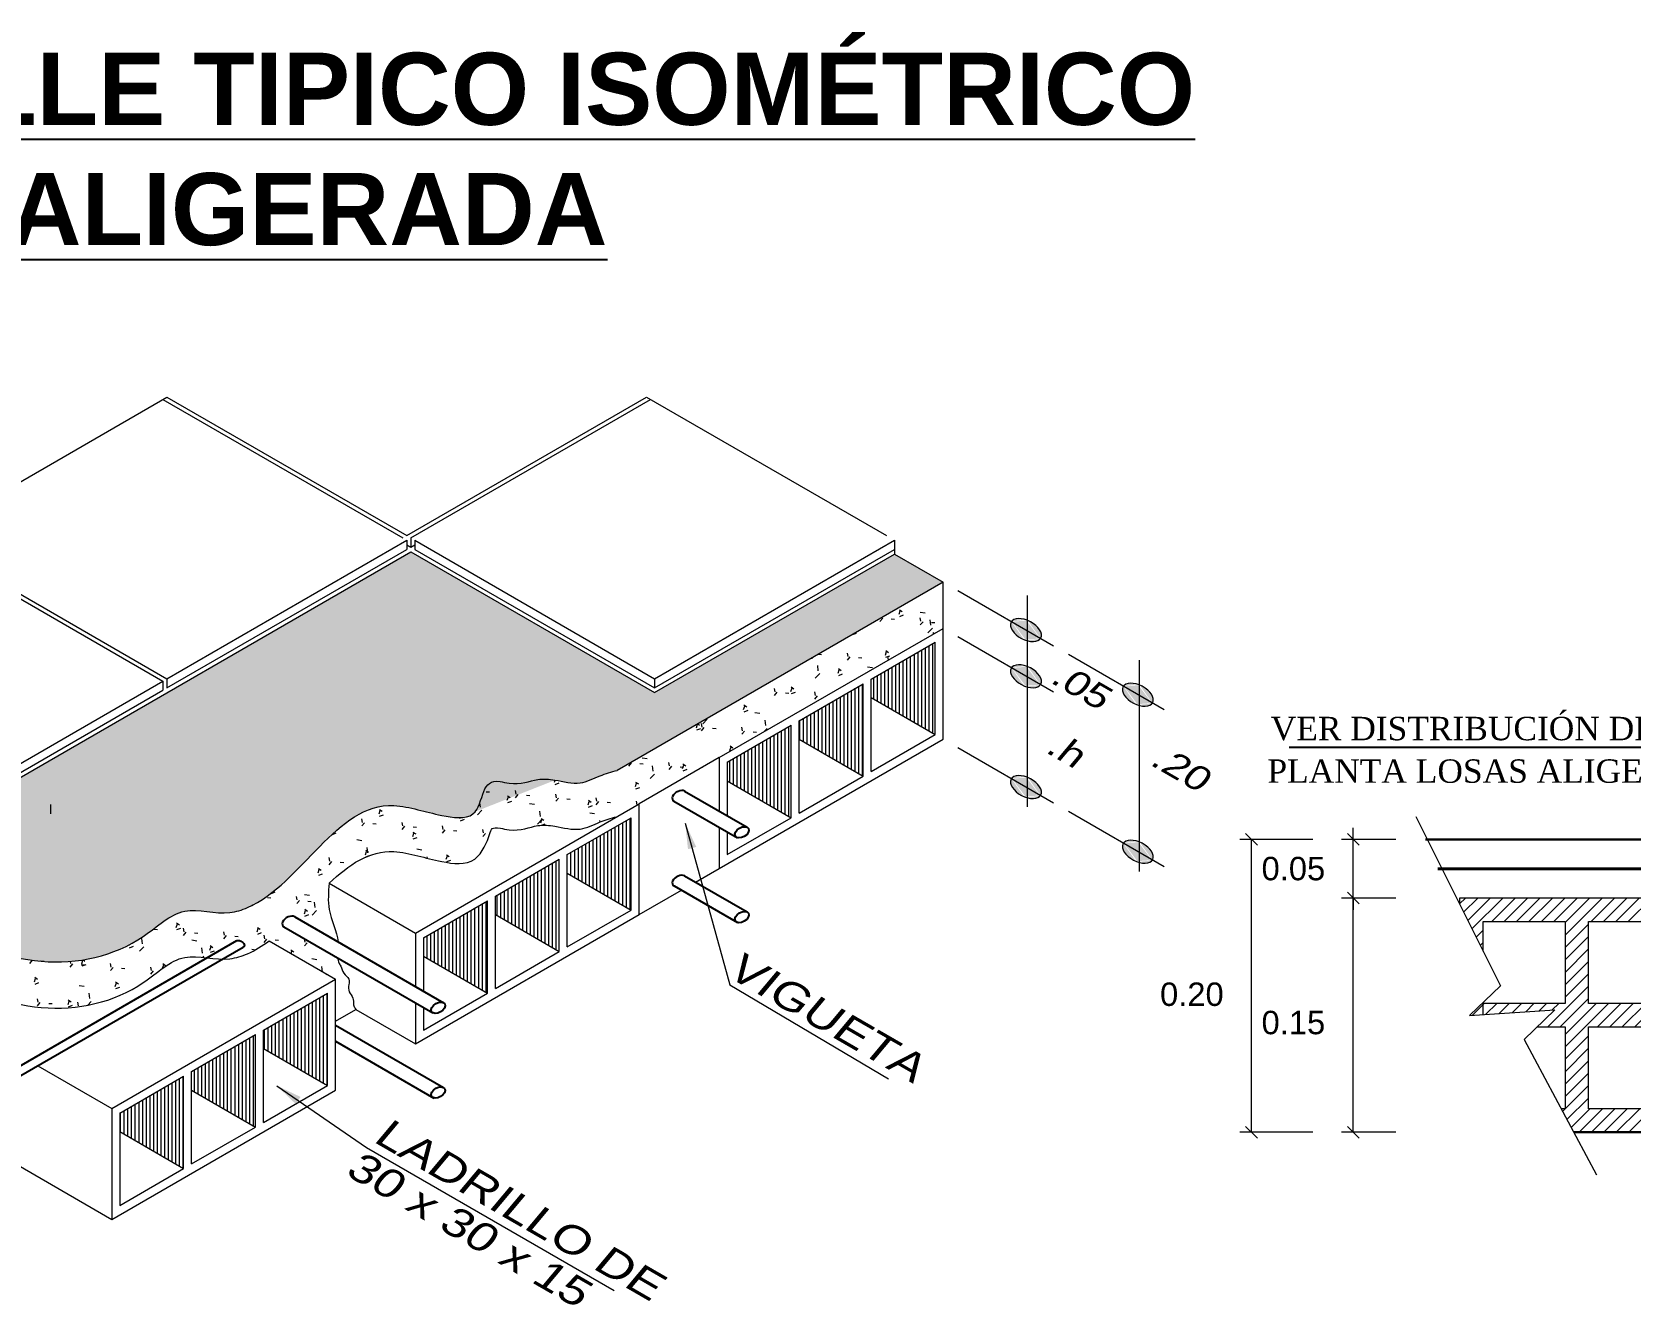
# Model space of a CAD drawing. Header units: millimetres. Extents: x -3570 to 5754, y -12788176 to 1214.
# Drawn here: x 3337.77 to 3343.32, y 1125.69 to 1130.1 of the extents above; entities that cross this region are included whole.
import ezdxf
from ezdxf import colors
from ezdxf.entities.mleader import LeaderData, LeaderLine
from ezdxf.enums import TextEntityAlignment as Align
from ezdxf.math import Vec2, Vec3

# ---------------------------------------------------------------- set-up
doc = ezdxf.new("R2010")
doc.units = ezdxf.units.MM
doc.linetypes.add('0', pattern=[0])
doc.linetypes.add('DASHED2', pattern=[93.75, 62.5, -31.25])
for name, color, linetype in [('.D1 cotas', 1, 'Continuous'), ('.D1 Texto', 7, 'Continuous'), ('CIMIENTOCORR.', 160, '0'), ('COTA', 7, 'Continuous')]:
    doc.layers.add(name, color=color, linetype=linetype)
for name, color, linetype, lineweight in [('.pluma2', 5, 'Continuous', 20), ('ACERO', 5, 'Continuous', 40), ('ACOTACION', 250, 'Continuous', 0), ('ACOTACIONES', 2, 'Continuous', 5), ('COTAS', 7, 'Continuous', 0), ('DELGADOS', 8, 'Continuous', 0), ('INDICADORES', 101, 'DASHED2', 13), ('relleno', 134, 'Continuous', 9), ('Texto', 7, 'Continuous', 5), ('TEXTURAS', 250, 'Continuous', 5), ('vigas', 204, 'Continuous', 30)]:
    doc.layers.add(name, color=color, linetype=linetype, lineweight=lineweight)
doc.styles.add('ABEL', font='arial.ttf', dxfattribs={"oblique": 20})
doc.styles.add('Anot 2mm', font='ARIALN.TTF', dxfattribs={"height": 0.002})
doc.styles.add('Anot 5mm', font='arialbd.ttf', dxfattribs={"height": 0.005})
doc.styles.add('ARIAL', font='arial.ttf')
doc.styles.add('STYLE4', font='times.ttf')
doc.dimstyles.new('COTA20', dxfattribs={"dimtxt": 0.09, "dimasz": 0.09, "dimexe": 0.1, "dimexo": 0.1, "dimgap": 0.06, "dimtad": 3, "dimtih": 1, "dimtoh": 1, "dimlfac": 0.4, "dimzin": 4, "dimdsep": 46, "dimtxsty": 'ARIAL', "dimblk1": 'ARCHTICK', "dimblk2": 'ARCHTICK', "dimsah": 1, "dimcen": 0.15, "dimdle": 0.03, "dimclrd": 1, "dimclre": 1, "dimclrt": 2, "dimadec": 0, "dimazin": 0, "dimtfac": 2, "dimtix": 1, "dimtmove": 0, "dimatfit": 3, "dimfxl": 1, "dimtolj": 1, "dimtzin": 0, "dimlwd": -1, "dimlwe": -1, "dimarcsym": 0})
doc.dimstyles.new('COTASINT_25v', dxfattribs={"dimtxt": 0.032, "dimasz": 0.024, "dimexe": 0.032, "dimexo": 0.06, "dimgap": 0.00812, "dimtad": 1, "dimtih": 1, "dimtoh": 1, "dimzin": 4, "dimdsep": 46, "dimtxsty": 'ABEL', "dimblk": 'ARCHTICK', "dimcen": 0.02, "dimclrd": 256, "dimclre": 256, "dimclrt": 7, "dimadec": 0, "dimazin": 0, "dimtfac": 1, "dimtmove": 2, "dimatfit": 3, "dimldrblk": 'DOT', "dimfxl": 1, "dimtolj": 1, "dimtzin": 4, "dimarcsym": 0})
pattern_1 = [(90, (23301.06432, 11845.704642), (-0.0127999999995, 0), [])]

# ---------------------------------------------------------------- blocks, each defined once
blk = doc.blocks.new('_ArchTick')
at = {"color": 0, "linetype": 'Continuous', "const_width": 0.15}
blk.add_lwpolyline([(-0.5, -0.5), (0.5, 0.5)], dxfattribs=at)
blk = doc.blocks.new('_Oblique')
at = {"color": 0, "linetype": 'ByBlock', "lineweight": -2}
blk.add_line((-0.5, -0.5), (0.5, 0.5), dxfattribs=at)
blk = doc.blocks.new('_DotBlank')
at = {"layer": 'ACOTACIONES', "color": 0, "lineweight": -2}
blk.add_line((-0.5, 0), (-1, 0), dxfattribs=at)
blk.add_circle((0, 0), 0.5, dxfattribs=at)
blk = doc.blocks.new('I2')
at = {"layer": 'TEXTURAS', "lineweight": 5}
h = blk.add_hatch(dxfattribs=at)
h.set_pattern_fill('AR-CONC', color=256, scale=0.001, angle=90, style=0)
h.set_pattern_definition([(140, (111.64249, -23.36676), (0.015939, 0.1821847), [0.01905, -0.20955]), (85, (111.64249, -23.36676), (-0.1910566, -0.035243), [0.01524, -0.16764]), (190.451, (111.64382, -23.35158), (-0.175117, 0.1469425), [0.01619, -0.17809]), (136.184, (111.5917, -23.36676), (0.042042, 0.271079), [0.028575, -0.314325]), (186.6356, (111.5952, -23.34417), (-0.247426, 0.237404), [0.024285, -0.267135]), (81.184, (111.5917, -23.36676), (-0.247425, 0.237405), [0.02286, -0.25146]), (111, (111.60439, -23.34136), (0.1022655, 0.151615), [0.01905, -0.20955]), (56, (111.60439, -23.34136), (-0.184188, 0.061802), [0.01524, -0.16764]), (161.4514, (111.61291, -23.32873), (-0.081923, 0.2134165), [0.01619, -0.17809]), (127.5, (111.64249, -23.36676), (-0.084555, 0.0030886), [0, -0.165608, 0, -0.17018, 0, -0.168275]), (97.5, (111.64249, -23.36676), (-0.1001806, 0.0668197), [0, -0.097028, 0, -0.161798, 0, -0.064135]), (57.5, (111.64249, -23.4234), (0.0057287, 0.1355906), [0, -0.0635, 0, -0.19812, 0, -0.26289]), (47.5, (111.64249, -23.4488), (-0.0254265, 0.1481292), [0, -0.08255, 0, -0.131572, 0, -0.18669])])
edge = h.paths.add_edge_path()
edge.add_line((116.3698, -22.0397), (116.2012, -21.9423))
edge.add_line((116.2012, -21.9423), (115.3699, -22.4223))
edge.add_line((115.3699, -22.4223), (114.5246, -21.9343))
edge.add_line((114.5246, -21.9343), (112.8341, -22.9103))
edge.add_line((112.8341, -22.9103), (112.0028, -22.4303))
edge.add_line((112.0028, -22.4303), (111.6425, -22.6383))
edge.add_line((111.6425, -22.6383), (112.2874, -23.0107))
edge.add_spline(control_points=[(112.2874, -23.0107), (112.3418, -23.0379), (112.4912, -23.0908), (112.7552, -23.0001), (112.9426, -23.2928), (113.1867, -23.3668), (113.3445, -23.3537)], knot_values=[0.091337, 0.091337, 0.091337, 0.091337, 0.148206, 0.241918, 0.30665, 0.443723, 0.443723, 0.443723, 0.443723], degree=3, periodic=0)
edge.add_spline(control_points=[(113.3445, -23.3537), (113.4161, -23.3478), (113.486, -23.3288), (113.5486, -23.2963)], knot_values=[0.443723, 0.443723, 0.443723, 0.443723, 0.50592, 0.50592, 0.50592, 0.50592], degree=3, periodic=0)
edge.add_spline(control_points=[(113.5486, -23.2963), (113.5654, -23.2876), (113.6328, -23.2474), (113.7291, -23.1498), (113.8684, -23.1982), (113.9456, -23.1736), (113.9711, -23.1614), (113.9773, -23.1582)], knot_values=[0.50592, 0.50592, 0.50592, 0.50592, 0.522643, 0.575117, 0.624102, 0.643905, 0.650294, 0.650294, 0.650294, 0.650294], degree=3, periodic=0)
edge.add_spline(control_points=[(113.9773, -23.1582), (114.1573, -23.0655), (114.2891, -22.7673), (114.5511, -22.8282), (114.6198, -22.8462), (114.6757, -22.8557), (114.6961, -22.8553)], knot_values=[0.650294, 0.650294, 0.650294, 0.650294, 0.837139, 0.863555, 0.890278, 0.908583, 0.908583, 0.908583, 0.908583], degree=3, periodic=0)
edge.add_spline(control_points=[(114.6961, -22.8553), (114.7133, -22.8549), (114.7579, -22.8452), (114.7723, -22.7607), (114.8042, -22.7211), (114.8982, -22.7463), (114.9567, -22.7177), (115.0338, -22.7247), (115.1084, -22.7464), (115.177, -22.7096), (115.2202, -22.6971), (115.2402, -22.6919)], knot_values=[0.908583, 0.908583, 0.908583, 0.908583, 0.923978, 0.952833, 0.977552, 0.984394, 1.011117, 1.02948, 1.057194, 1.07994, 1.099382, 1.099382, 1.099382, 1.099382], degree=3, periodic=0)
edge.add_line((115.0252, -22.7256), (115.0252, -22.7256))
edge.add_spline(control_points=[(114.6961, -22.8553), (114.7133, -22.8549), (114.7579, -22.8452), (114.7723, -22.7607), (114.8042, -22.7211), (114.8982, -22.7463), (114.9567, -22.7177), (115.0338, -22.7247), (115.1084, -22.7464), (115.177, -22.7096), (115.2202, -22.6971), (115.2402, -22.6919)], knot_values=[0.908583, 0.908583, 0.908583, 0.908583, 0.923978, 0.952833, 0.977552, 0.984394, 1.011117, 1.02948, 1.057194, 1.07994, 1.099382, 1.099382, 1.099382, 1.099382], degree=3, periodic=0)
edge.add_line((115.2402, -22.6919), (116.3698, -22.0397))
at = {"layer": 'TEXTURAS'}
h = blk.add_hatch(color=256, dxfattribs=at)
edge = h.paths.add_edge_path()
edge.add_ellipse((116.6574, -22.2057), major_axis=(0.0515, -0.0271), ratio=0.564636, start_angle=176.1058, end_angle=286.5775, ccw=False)
edge.add_line((116.6071, -22.1766), (116.6574, -22.2057))
edge.add_line((116.6574, -22.2057), (116.6574, -22.2413))
edge = h.paths.add_edge_path()
edge.add_line((116.6574, -22.2057), (116.7077, -22.2347))
edge.add_ellipse((116.6574, -22.2057), major_axis=(0.0515, -0.0271), ratio=0.564636, start_angle=286.5775, end_angle=356.1058, ccw=False)
edge.add_line((116.6574, -22.2413), (116.6574, -22.2057))
edge = h.paths.add_edge_path()
edge.add_ellipse((116.6574, -22.2057), major_axis=(0.0515, -0.0271), ratio=0.564636, start_angle=-3.8942, end_angle=106.5775, ccw=False)
edge.add_line((116.7077, -22.2347), (116.6574, -22.2057))
edge.add_line((116.6574, -22.2057), (116.6574, -22.1701))
edge = h.paths.add_edge_path()
edge.add_ellipse((116.6574, -22.2057), major_axis=(0.0515, -0.0271), ratio=0.564636, start_angle=106.5775, end_angle=176.1058, ccw=False)
edge.add_line((116.6574, -22.1701), (116.6574, -22.2057))
edge.add_line((116.6574, -22.2057), (116.6071, -22.1766))
at = {"layer": 'TEXTURAS', "lineweight": 5}
h = blk.add_hatch(dxfattribs=at)
h.set_pattern_fill('_USER', color=34, scale=0.0128, angle=90, style=0, pattern_type=0)
h.set_pattern_definition(pattern_1)
h.paths.add_polyline_path([(114.7902, -23.1437), (114.5685, -23.2717), (114.5685, -23.3357), (114.7902, -23.4637)])
h.paths.add_polyline_path([(115.0396, -22.9997), (114.8179, -23.1277), (114.8179, -23.1917), (115.0396, -23.3197)])
h.paths.add_polyline_path([(115.289, -22.8557), (115.0673, -22.9837), (115.0673, -23.0477), (115.289, -23.1757)])
h.paths.add_polyline_path([(115.8433, -22.5357), (115.6216, -22.6637), (115.6216, -22.7277), (115.8433, -22.8557)])
h.paths.add_polyline_path([(116.0927, -22.3917), (115.871, -22.5197), (115.871, -22.5837), (116.0927, -22.7117)])
h.paths.add_polyline_path([(116.3421, -22.2477), (116.1204, -22.3757), (116.1204, -22.4397), (116.3421, -22.5677)])
at = {"layer": 'TEXTURAS'}
h = blk.add_hatch(color=256, dxfattribs=at)
edge = h.paths.add_edge_path()
edge.add_ellipse((116.6574, -22.3657), major_axis=(0.0515, -0.0271), ratio=0.564636, start_angle=176.1058, end_angle=286.5775, ccw=False)
edge.add_line((116.6071, -22.3366), (116.6574, -22.3657))
edge.add_line((116.6574, -22.3657), (116.6574, -22.4013))
edge = h.paths.add_edge_path()
edge.add_line((116.6574, -22.3657), (116.7077, -22.3947))
edge.add_ellipse((116.6574, -22.3657), major_axis=(0.0515, -0.0271), ratio=0.564636, start_angle=286.5775, end_angle=356.1058, ccw=False)
edge.add_line((116.6574, -22.4013), (116.6574, -22.3657))
edge = h.paths.add_edge_path()
edge.add_ellipse((116.6574, -22.3657), major_axis=(0.0515, -0.0271), ratio=0.564636, start_angle=-3.8942, end_angle=106.5775, ccw=False)
edge.add_line((116.7077, -22.3947), (116.6574, -22.3657))
edge.add_line((116.6574, -22.3657), (116.6574, -22.3301))
edge = h.paths.add_edge_path()
edge.add_ellipse((116.6574, -22.3657), major_axis=(0.0515, -0.0271), ratio=0.564636, start_angle=106.5775, end_angle=176.1058, ccw=False)
edge.add_line((116.6574, -22.3301), (116.6574, -22.3657))
edge.add_line((116.6574, -22.3657), (116.6071, -22.3366))
h = blk.add_hatch(color=256, dxfattribs=at)
edge = h.paths.add_edge_path()
edge.add_ellipse((117.0453, -22.4296), major_axis=(0.0515, -0.0271), ratio=0.564636, start_angle=176.1058, end_angle=286.5775, ccw=False)
edge.add_line((116.995, -22.4006), (117.0453, -22.4296))
edge.add_line((117.0453, -22.4296), (117.0453, -22.4652))
edge = h.paths.add_edge_path()
edge.add_line((117.0453, -22.4296), (117.0956, -22.4587))
edge.add_ellipse((117.0453, -22.4296), major_axis=(0.0515, -0.0271), ratio=0.564636, start_angle=286.5775, end_angle=356.1058, ccw=False)
edge.add_line((117.0453, -22.4652), (117.0453, -22.4296))
edge = h.paths.add_edge_path()
edge.add_ellipse((117.0453, -22.4296), major_axis=(0.0515, -0.0271), ratio=0.564636, start_angle=-3.8942, end_angle=106.5775, ccw=False)
edge.add_line((117.0956, -22.4587), (117.0453, -22.4296))
edge.add_line((117.0453, -22.4296), (117.0453, -22.394))
edge = h.paths.add_edge_path()
edge.add_ellipse((117.0453, -22.4296), major_axis=(0.0515, -0.0271), ratio=0.564636, start_angle=106.5775, end_angle=176.1058, ccw=False)
edge.add_line((117.0453, -22.394), (117.0453, -22.4296))
edge.add_line((117.0453, -22.4296), (116.995, -22.4006))
h = blk.add_hatch(color=256, dxfattribs=at)
edge = h.paths.add_edge_path()
edge.add_ellipse((116.6574, -22.7497), major_axis=(0.0515, -0.0271), ratio=0.564636, start_angle=176.1058, end_angle=286.5775, ccw=False)
edge.add_line((116.6071, -22.7206), (116.6574, -22.7497))
edge.add_line((116.6574, -22.7497), (116.6574, -22.7853))
edge = h.paths.add_edge_path()
edge.add_line((116.6574, -22.7497), (116.7077, -22.7787))
edge.add_ellipse((116.6574, -22.7497), major_axis=(0.0515, -0.0271), ratio=0.564636, start_angle=286.5775, end_angle=356.1058, ccw=False)
edge.add_line((116.6574, -22.7853), (116.6574, -22.7497))
edge = h.paths.add_edge_path()
edge.add_ellipse((116.6574, -22.7497), major_axis=(0.0515, -0.0271), ratio=0.564636, start_angle=-3.8942, end_angle=106.5775, ccw=False)
edge.add_line((116.7077, -22.7787), (116.6574, -22.7497))
edge.add_line((116.6574, -22.7497), (116.6574, -22.7141))
edge = h.paths.add_edge_path()
edge.add_ellipse((116.6574, -22.7497), major_axis=(0.0515, -0.0271), ratio=0.564636, start_angle=106.5775, end_angle=176.1058, ccw=False)
edge.add_line((116.6574, -22.7141), (116.6574, -22.7497))
edge.add_line((116.6574, -22.7497), (116.6071, -22.7206))
h = blk.add_hatch(color=256, dxfattribs=at)
edge = h.paths.add_edge_path()
edge.add_ellipse((117.0453, -22.9736), major_axis=(0.0515, -0.0271), ratio=0.564636, start_angle=176.1058, end_angle=286.5775, ccw=False)
edge.add_line((116.995, -22.9446), (117.0453, -22.9736))
edge.add_line((117.0453, -22.9736), (117.0453, -23.0092))
edge = h.paths.add_edge_path()
edge.add_line((117.0453, -22.9736), (117.0956, -23.0027))
edge.add_ellipse((117.0453, -22.9736), major_axis=(0.0515, -0.0271), ratio=0.564636, start_angle=286.5775, end_angle=356.1058, ccw=False)
edge.add_line((117.0453, -23.0092), (117.0453, -22.9736))
edge = h.paths.add_edge_path()
edge.add_ellipse((117.0453, -22.9736), major_axis=(0.0515, -0.0271), ratio=0.564636, start_angle=-3.8942, end_angle=106.5775, ccw=False)
edge.add_line((117.0956, -23.0027), (117.0453, -22.9736))
edge.add_line((117.0453, -22.9736), (117.0453, -22.938))
edge = h.paths.add_edge_path()
edge.add_ellipse((117.0453, -22.9736), major_axis=(0.0515, -0.0271), ratio=0.564636, start_angle=106.5775, end_angle=176.1058, ccw=False)
edge.add_line((117.0453, -22.938), (117.0453, -22.9736))
edge.add_line((117.0453, -22.9736), (116.995, -22.9446))
at = {"layer": 'TEXTURAS', "lineweight": 5}
h = blk.add_hatch(dxfattribs=at)
h.set_pattern_fill('_USER', color=34, scale=0.0128, angle=90, style=0, pattern_type=0)
h.set_pattern_definition(pattern_1)
h.paths.add_polyline_path([(113.9865, -23.6077), (113.7648, -23.7357), (113.7648, -23.7997), (113.9865, -23.9277)])
h.paths.add_polyline_path([(114.2359, -23.4637), (114.0142, -23.5917), (114.0142, -23.6557), (114.2359, -23.7837)])
h = blk.add_hatch(dxfattribs=at)
h.set_pattern_fill('_USER', color=34, scale=0.0128, angle=90, style=0, pattern_type=0)
h.set_pattern_definition(pattern_1)
h.paths.add_polyline_path([(113.7371, -23.7517), (113.5154, -23.8797), (113.5154, -23.9437), (113.7371, -24.0717)])
at = {"layer": '.pluma2'}
for p, q in [((115.5939, -22.6477), (116.3698, -22.1997)), ((116.3698, -22.5837), (116.3698, -22.1997)), ((116.1204, -22.3757), (116.3421, -22.2477)), ((116.3421, -22.5677), (116.3421, -22.2477)), ((116.1204, -22.6957), (116.1204, -22.3757)), ((115.871, -22.5197), (116.0927, -22.3917)), ((116.0927, -22.7117), (116.0927, -22.3917)), ((116.1204, -22.4397), (116.3421, -22.5677)), ((115.6216, -22.6637), (115.8433, -22.5357)), ((115.8433, -22.8557), (115.8433, -22.5357)), ((115.871, -22.8397), (115.871, -22.5197)), ((115.5939, -23.0317), (116.3698, -22.5837)), ((115.871, -22.5837), (116.0927, -22.7117)), ((116.1204, -22.6957), (116.3421, -22.5677)), ((115.5939, -22.6477), (115.5939, -22.833)), ((115.6216, -22.6637), (115.6216, -22.849)), ((115.871, -22.8397), (116.0927, -22.7117)), ((115.6216, -22.7277), (115.8433, -22.8557)), ((114.5408, -23.2557), (115.3167, -22.8077)), ((114.5408, -23.2557), (115.3167, -22.8077)), ((115.3167, -23.1917), (115.3167, -22.8077)), ((115.0673, -22.9837), (115.289, -22.8557)), ((115.289, -23.1757), (115.289, -22.8557)), ((115.6216, -22.9837), (115.8433, -22.8557)), ((115.5939, -22.8891), (115.5939, -23.0317)), ((115.6216, -22.9051), (115.6216, -22.9837)), ((115.0673, -23.3037), (115.0673, -22.9837)), ((114.8179, -23.1277), (115.0396, -22.9997)), ((115.0396, -23.3197), (115.0396, -22.9997)), ((115.0673, -23.0477), (115.289, -23.1757)), ((115.5117, -23.0791), (115.5939, -23.0317)), ((114.2418, -23.083), (114.5408, -23.2557)), ((114.5685, -23.2717), (114.7902, -23.1437)), ((114.7902, -23.4637), (114.7902, -23.1437)), ((114.8179, -23.4477), (114.8179, -23.1277)), ((115.3167, -23.1917), (115.4631, -23.1072)), ((114.5408, -23.6397), (115.3167, -23.1917)), ((114.8179, -23.1917), (115.0396, -23.3197)), ((115.0673, -23.3037), (115.289, -23.1757)), ((114.5408, -23.2557), (114.5408, -23.441)), ((114.0336, -23.2828), (114.2637, -23.4157)), ((114.5685, -23.2717), (114.5685, -23.457)), ((114.8179, -23.4477), (115.0396, -23.3197)), ((114.5685, -23.3357), (114.7902, -23.4637)), ((113.4877, -23.8637), (114.2637, -23.4157)), ((114.2637, -23.7997), (114.2637, -23.4157)), ((114.0142, -23.5917), (114.2359, -23.4637)), ((114.2359, -23.7837), (114.2359, -23.4637)), ((114.5685, -23.5917), (114.7902, -23.4637)), ((114.334, -23.5203), (114.5408, -23.6397)), ((114.5408, -23.4971), (114.5408, -23.6397)), ((114.5685, -23.5131), (114.5685, -23.5917)), ((114.0142, -23.9117), (114.0142, -23.5917)), ((113.7648, -23.7357), (113.9865, -23.6077)), ((113.9865, -23.9277), (113.9865, -23.6077)), ((114.0142, -23.6557), (114.2359, -23.7837)), ((112.6563, -23.7677), (113.4877, -24.2477)), ((113.2314, -23.7157), (113.4877, -23.8637)), ((113.5154, -23.8797), (113.7371, -23.7517)), ((113.7371, -24.0717), (113.7371, -23.7517)), ((113.7648, -24.0557), (113.7648, -23.7357)), ((113.4877, -24.2477), (114.2637, -23.7997)), ((113.7648, -23.7997), (113.9865, -23.9277)), ((114.0142, -23.9117), (114.2359, -23.7837)), ((113.4877, -23.8637), (113.4877, -24.2477)), ((113.5154, -23.8797), (113.5154, -24.1997)), ((113.7648, -24.0557), (113.9865, -23.9277)), ((113.5154, -23.9437), (113.7371, -24.0717)), ((113.5154, -24.1997), (113.7371, -24.0717))]:
    blk.add_line(p, q, dxfattribs=at)
at = {"color": 0}
for p, q in [((115.4737, -22.7637), (115.691, -22.8891)), ((115.4364, -22.7982), (115.6576, -22.9259)), ((115.4372, -23.0922), (115.6576, -23.2194)), ((115.4737, -23.0572), (115.691, -23.1826)), ((114.1221, -23.1993), (114.6379, -23.4971)), ((114.0843, -23.2336), (114.6013, -23.5321)), ((113.076, -23.7698), (113.9213, -23.2818)), ((113.1043, -23.789), (113.9436, -23.3045)), ((114.2637, -23.5746), (114.6379, -23.7906)), ((114.2637, -23.6307), (114.6045, -23.8274))]:
    blk.add_line(p, q, dxfattribs=at)
for centre, start_param, end_param in [((115.4553, -22.7811), 6.612089, 9.801217), ((115.4553, -23.0746), 0.328904, 3.518032), ((114.1032, -23.2165), 6.612089, 9.801217)]:
    blk.add_ellipse(centre, major_axis=(0.0228, 0.0132), ratio=0.633975, start_param=start_param, end_param=end_param, dxfattribs=at)
for centre in [(115.6726, -22.9065), (115.6726, -23.2001), (114.6195, -23.5145), (114.6195, -23.8081)]:
    blk.add_ellipse(centre, major_axis=(0.0228, 0.0132), ratio=0.633975, dxfattribs=at)
at = {"color": 0, "extrusion": (0, 0, -1)}
blk.add_ellipse((113.9325, -23.2933), major_axis=(-0.0147, 0.0085), ratio=0.594832, start_param=0.2769, end_param=3.645372, dxfattribs=at)
at = {"layer": 'COTAS'}
for p, q in [((116.7533, -22.2611), (116.4214, -22.0694)), ((116.6621, -22.0856), (116.6621, -22.8179)), ((116.7533, -22.4211), (116.4214, -22.2294)), ((117.1368, -22.4825), (116.8049, -22.2908)), ((117.05, -22.3095), (117.05, -23.0419)), ((116.7533, -22.8051), (116.4214, -22.6134)), ((117.1368, -23.0265), (116.8049, -22.8348))]:
    blk.add_line(p, q, dxfattribs=at)
at = {"layer": 'COTAS', "extrusion": (0, 0, -1)}
for centre in [(116.6574, -22.2057), (116.6574, -22.3657), (117.0453, -22.4296), (116.6574, -22.7497), (117.0453, -22.9736)]:
    blk.add_ellipse(centre, major_axis=(0.0515, -0.0271), ratio=0.564636, dxfattribs=at)
at = {"layer": 'TEXTURAS'}
for p, q in [((112.848, -21.8783), (113.6794, -21.3983)), ((113.6655, -21.4063), (114.4969, -21.8863)), ((113.6794, -21.3983), (114.5108, -21.8783)), ((114.5108, -21.8783), (115.3422, -21.3983)), ((114.5246, -21.8863), (115.356, -21.4063)), ((115.3422, -21.3983), (116.1735, -21.8783)), ((112.8341, -21.9023), (113.6655, -22.3823)), ((112.8341, -22.9103), (114.5246, -21.9343)), ((112.848, -21.8943), (113.6794, -22.3743)), ((113.6794, -22.3743), (114.5108, -21.8943)), ((113.6794, -22.4063), (114.5108, -21.9263)), ((114.5108, -21.8943), (114.5108, -21.9263)), ((114.5108, -21.9103), (114.5246, -21.9183)), ((114.5246, -21.8863), (114.5246, -21.9183)), ((114.5246, -21.9183), (114.5385, -21.9103)), ((114.5246, -21.9343), (115.3699, -22.4223)), ((114.5385, -21.8943), (114.5385, -21.9263)), ((114.5385, -21.8943), (115.3699, -22.3743)), ((114.5385, -21.9263), (115.3699, -22.4063)), ((115.3699, -22.3743), (116.2012, -21.8943)), ((115.3699, -22.4063), (116.2012, -21.9263)), ((116.2012, -21.8943), (116.2012, -21.9423)), ((115.3699, -22.4223), (116.2012, -21.9423)), ((116.2012, -21.9423), (116.3698, -22.0397)), ((116.3698, -22.0397), (115.2402, -22.6919)), ((116.3698, -22.1997), (116.3698, -22.0397)), ((116.2177, -22.1507), (116.2216, -22.1389)), ((116.2186, -22.135), (116.2283, -22.1415)), ((116.2196, -22.1586), (116.2332, -22.1533)), ((116.2905, -22.143), (116.3078, -22.1457)), ((116.0557, -22.2215), (116.0693, -22.2163)), ((116.1512, -22.1755), (116.1606, -22.1643)), ((116.1896, -22.1667), (116.2013, -22.1677)), ((116.2933, -22.1753), (116.291, -22.163)), ((116.2911, -22.1877), (116.3005, -22.1765)), ((116.3176, -22.2147), (116.3328, -22.1989)), ((116.3279, -22.1887), (116.3258, -22.1702)), ((116.3295, -22.1789), (116.3412, -22.1799)), ((116.335, -22.2135), (116.34, -22.2169)), ((116.3378, -22.2181), (116.3381, -22.2175)), ((115.9139, -22.3029), (115.9173, -22.3034)), ((115.9379, -22.289), (115.9485, -22.2899)), ((116.0405, -22.2975), (116.0382, -22.2853)), ((116.0383, -22.31), (116.0477, -22.2988)), ((116.0767, -22.3012), (116.0884, -22.3022)), ((116.1702, -22.2922), (116.1741, -22.2804)), ((116.1711, -22.2764), (116.1808, -22.283)), ((116.1721, -22.3), (116.1858, -22.2948)), ((116.1803, -22.3091), (116.1781, -22.2975)), ((112.8341, -22.8623), (113.6655, -22.3823)), ((113.6655, -22.3823), (113.6655, -22.4143)), ((113.6794, -22.3743), (113.6794, -22.4063)), ((115.3699, -22.3743), (115.3699, -22.4063)), ((115.9271, -22.3724), (115.9423, -22.3566)), ((115.9374, -22.3465), (115.9353, -22.328)), ((116.0063, -22.3551), (116.0102, -22.3433)), ((116.0072, -22.3393), (116.0169, -22.3459)), ((116.0082, -22.363), (116.0219, -22.3577)), ((116.1082, -22.333), (116.1255, -22.3357)), ((112.8341, -22.8943), (113.6655, -22.4143)), ((115.7877, -22.4198), (115.7855, -22.4075)), ((115.7856, -22.4322), (115.795, -22.421)), ((115.824, -22.4234), (115.8356, -22.4244)), ((115.8424, -22.418), (115.8463, -22.4062)), ((115.8433, -22.4023), (115.853, -22.4088)), ((115.8443, -22.4259), (115.858, -22.4206)), ((115.9276, -22.432), (115.9254, -22.4198)), ((115.9255, -22.4445), (115.9349, -22.4333)), ((115.6785, -22.4809), (115.6824, -22.4691)), ((115.6794, -22.4652), (115.6891, -22.4717)), ((115.6804, -22.4888), (115.6941, -22.4836)), ((115.7176, -22.4908), (115.735, -22.4935)), ((115.5146, -22.5439), (115.5185, -22.5321)), ((115.5165, -22.5517), (115.5302, -22.5465)), ((115.5193, -22.5307), (115.5252, -22.5346)), ((115.5349, -22.542), (115.5327, -22.5298)), ((115.5328, -22.5545), (115.5422, -22.5433)), ((115.5366, -22.5302), (115.5518, -22.5143)), ((115.5712, -22.5457), (115.5829, -22.5467)), ((115.6749, -22.5543), (115.6726, -22.542)), ((115.7489, -22.5581), (115.76, -22.5466)), ((115.7551, -22.5365), (115.7529, -22.518)), ((115.6727, -22.5667), (115.6821, -22.5555)), ((115.7111, -22.5579), (115.7228, -22.5589)), ((115.5939, -22.6477), (115.3167, -22.8077)), ((115.3271, -22.6485), (115.3445, -22.6512)), ((115.631, -22.6224), (115.635, -22.6106)), ((115.6319, -22.6066), (115.6416, -22.6132)), ((115.28, -22.6767), (115.2894, -22.6655)), ((115.3184, -22.6679), (115.3301, -22.6689)), ((115.3542, -22.7202), (115.3694, -22.7044)), ((115.3646, -22.6942), (115.3624, -22.6757)), ((115.4221, -22.6765), (115.4198, -22.6643)), ((115.4199, -22.689), (115.4293, -22.6778)), ((115.4584, -22.6801), (115.47, -22.6812)), ((115.4671, -22.6853), (115.4711, -22.6735)), ((115.468, -22.6695), (115.4777, -22.6761)), ((115.469, -22.6932), (115.4827, -22.6879)), ((115.5353, -22.6808), (115.5362, -22.6809)), ((114.7858, -22.7657), (114.7975, -22.7667)), ((114.8895, -22.7743), (114.8872, -22.762)), ((115.0229, -22.7326), (115.0252, -22.7256)), ((115.0248, -22.7405), (115.0385, -22.7352)), ((115.3032, -22.7482), (115.3072, -22.7364)), ((115.3041, -22.7325), (115.3138, -22.739)), ((115.3051, -22.7561), (115.3188, -22.7508)), ((113.2758, -22.8104), (113.2758, -22.8424)), ((114.7659, -22.8197), (114.7641, -22.8043)), ((114.859, -22.7955), (114.8629, -22.7837)), ((114.8599, -22.7798), (114.8696, -22.7863)), ((114.8609, -22.8034), (114.8746, -22.7981)), ((114.8873, -22.7867), (114.8967, -22.7755)), ((114.9258, -22.7779), (114.9374, -22.7789)), ((114.9366, -22.8062), (114.954, -22.8089)), ((115.0294, -22.7865), (115.0272, -22.7743)), ((115.0273, -22.799), (115.0367, -22.7878)), ((115.0657, -22.7902), (115.0773, -22.7912)), ((115.1393, -22.8111), (115.1433, -22.7994)), ((115.1402, -22.7954), (115.1499, -22.8019)), ((115.1412, -22.819), (115.1549, -22.8138)), ((115.1693, -22.7987), (115.1671, -22.7865)), ((115.1672, -22.8112), (115.1766, -22.8)), ((115.2056, -22.8024), (115.2173, -22.8034)), ((115.3092, -22.811), (115.307, -22.7988)), ((114.3569, -22.872), (114.3546, -22.8598)), ((114.3547, -22.8845), (114.3641, -22.8733)), ((114.3932, -22.8757), (114.4048, -22.8767)), ((114.4147, -22.8428), (114.4187, -22.831)), ((114.4156, -22.827), (114.4253, -22.8336)), ((114.4166, -22.8507), (114.4303, -22.8454)), ((114.4968, -22.8843), (114.4946, -22.872)), ((114.6951, -22.8584), (114.6961, -22.8553)), ((114.697, -22.8663), (114.7106, -22.8611)), ((114.7555, -22.8457), (114.7707, -22.8298)), ((114.9637, -22.8779), (114.9789, -22.8621)), ((114.974, -22.852), (114.9719, -22.8334)), ((114.9754, -22.8741), (114.9794, -22.8623)), ((114.9763, -22.8583), (114.986, -22.8648)), ((114.9773, -22.8819), (114.991, -22.8767)), ((115.1448, -22.8385), (115.1621, -22.8412)), ((115.1807, -22.8707), (115.1801, -22.8657)), ((114.2527, -22.9136), (114.2664, -22.9083)), ((114.3379, -22.9317), (114.3553, -22.9344)), ((114.4947, -22.8968), (114.5041, -22.8855)), ((114.5312, -22.9214), (114.5351, -22.9096)), ((114.5321, -22.9056), (114.5418, -22.9121)), ((114.5331, -22.8879), (114.5447, -22.8889)), ((114.5331, -22.9292), (114.5467, -22.924)), ((114.6367, -22.8965), (114.6345, -22.8843)), ((114.6346, -22.909), (114.644, -22.8978)), ((114.673, -22.9002), (114.6846, -22.9012)), ((114.7766, -22.9088), (114.7744, -22.8965)), ((114.7745, -22.9212), (114.7839, -22.91)), ((114.3672, -22.9843), (114.3712, -22.9725)), ((114.3682, -22.9685), (114.3779, -22.9751)), ((114.3692, -22.9921), (114.3828, -22.9869)), ((114.3753, -22.9774), (114.3732, -22.9589)), ((114.5461, -22.964), (114.5634, -22.9667)), ((114.582, -22.9963), (114.5814, -22.9912)), ((114.6476, -22.9999), (114.6515, -22.9881)), ((114.6485, -22.9841), (114.6582, -22.9907)), ((114.2033, -23.0472), (114.2073, -23.0354)), ((114.2043, -23.0314), (114.214, -23.038)), ((114.244, -23.0065), (114.2418, -22.9943)), ((114.2419, -23.019), (114.2513, -23.0078)), ((114.2803, -23.0102), (114.292, -23.0112)), ((114.6495, -23.0078), (114.6632, -23.0025)), ((114.2053, -23.055), (114.2189, -23.0498)), ((113.9745, -23.1611), (113.9773, -23.1582)), ((114.0275, -23.1324), (114.0392, -23.1334)), ((114.0414, -23.118), (114.055, -23.1127)), ((114.1312, -23.141), (114.1289, -23.1288)), ((114.129, -23.1535), (114.1384, -23.1423)), ((114.1556, -23.1217), (114.1729, -23.1244)), ((114.1675, -23.1447), (114.1791, -23.1457)), ((114.193, -23.1674), (114.1909, -23.1489)), ((114.1559, -23.1886), (114.1598, -23.1769)), ((114.1568, -23.1729), (114.1665, -23.1794)), ((114.1578, -23.1965), (114.1715, -23.1913)), ((114.1827, -23.1934), (114.1979, -23.1776)), ((113.6348, -23.2424), (113.6465, -23.2434)), ((113.7116, -23.2359), (113.7156, -23.2241)), ((113.7125, -23.2202), (113.7222, -23.2267)), ((113.7136, -23.2438), (113.7272, -23.2386)), ((113.7385, -23.251), (113.7362, -23.2388)), ((113.7363, -23.2635), (113.7457, -23.2523)), ((113.7748, -23.2547), (113.7864, -23.2557)), ((113.8784, -23.2633), (113.8762, -23.251)), ((113.8763, -23.2757), (113.8857, -23.2645)), ((113.9147, -23.2669), (113.9263, -23.2679)), ((113.992, -23.2516), (113.9959, -23.2398)), ((113.9929, -23.2358), (114.0026, -23.2423)), ((113.9939, -23.2594), (114.0076, -23.2542)), ((114.0183, -23.2755), (114.0161, -23.2633)), ((113.5477, -23.2989), (113.5486, -23.2963)), ((113.5497, -23.3067), (113.5633, -23.3015)), ((113.584, -23.3189), (113.5992, -23.303)), ((113.5943, -23.2929), (113.5922, -23.2744)), ((113.7651, -23.2794), (113.7824, -23.2821)), ((113.8025, -23.3252), (113.8003, -23.3066)), ((113.8281, -23.3145), (113.832, -23.3027)), ((113.829, -23.2987), (113.8387, -23.3053)), ((113.83, -23.3223), (113.8437, -23.3171)), ((113.9733, -23.3117), (113.9858, -23.3137)), ((114.0162, -23.288), (114.0256, -23.2768)), ((114.0546, -23.2792), (114.0663, -23.2802)), ((114.1093, -23.3143), (114.119, -23.3209)), ((114.1096, -23.3267), (114.1124, -23.3183)), ((114.1583, -23.2877), (114.156, -23.2755)), ((114.1561, -23.3002), (114.1655, -23.289)), ((113.2037, -23.3613), (113.2131, -23.3501)), ((113.2422, -23.3524), (113.2538, -23.3535)), ((113.3437, -23.3735), (113.3531, -23.3623)), ((113.3458, -23.361), (113.3445, -23.3537)), ((113.3821, -23.3647), (113.3937, -23.3657)), ((113.3838, -23.3618), (113.3878, -23.35)), ((113.3858, -23.3696), (113.3994, -23.3644)), ((113.3883, -23.3484), (113.3944, -23.3526)), ((113.4857, -23.3733), (113.4835, -23.361)), ((113.4836, -23.3857), (113.493, -23.3745)), ((113.522, -23.3769), (113.5337, -23.3779)), ((113.6256, -23.3855), (113.6234, -23.3733)), ((113.6642, -23.3774), (113.6681, -23.3656)), ((113.6651, -23.3616), (113.6748, -23.3682)), ((113.8034, -23.3394), (113.8074, -23.3353)), ((114.1216, -23.3336), (114.124, -23.3327)), ((114.1814, -23.344), (114.1988, -23.3467)), ((114.2189, -23.3898), (114.2167, -23.3712)), ((113.2199, -23.4247), (113.2239, -23.4129)), ((113.2208, -23.4089), (113.2305, -23.4155)), ((113.2219, -23.4325), (113.2355, -23.4273)), ((113.5003, -23.4403), (113.5042, -23.4285)), ((113.5012, -23.4245), (113.5109, -23.4311)), ((113.6235, -23.398), (113.6329, -23.3868)), ((114.2258, -23.3929), (114.2351, -23.3991)), ((113.233, -23.4955), (113.2307, -23.4833)), ((113.3373, -23.4875), (113.347, -23.494)), ((113.3745, -23.4372), (113.3919, -23.4399)), ((113.412, -23.4829), (113.4098, -23.4644)), ((113.5022, -23.4482), (113.5159, -23.4429)), ((113.2308, -23.508), (113.2402, -23.4968)), ((113.2692, -23.4992), (113.2809, -23.5002)), ((113.3364, -23.5032), (113.3403, -23.4914)), ((113.3383, -23.5111), (113.352, -23.5058)), ((113.3729, -23.5077), (113.3706, -23.4955)), ((113.3795, -23.5097), (113.3801, -23.509)), ((113.4049, -23.5055), (113.4169, -23.493)), ((114.2637, -23.5609), (114.334, -23.5203))]:
    blk.add_line(p, q, dxfattribs=at)
for points, knots in [([(112.2874, -23.0107), (112.3418, -23.0379), (112.4912, -23.0908), (112.7552, -23.0001), (112.9927, -23.3709), (113.4705, -23.4118), (113.7291, -23.1498), (113.8684, -23.1982), (114.1375, -23.1123), (114.2822, -22.7657), (114.5511, -22.8282), (114.6345, -22.8501), (114.7541, -22.8677), (114.7723, -22.7607), (114.8042, -22.7211), (114.8982, -22.7463), (114.9567, -22.7177), (115.0338, -22.7247), (115.1084, -22.7464), (115.177, -22.7096), (115.2202, -22.6971), (115.2402, -22.6919)], [0.091337, 0.091337, 0.091337, 0.091337, 0.148206, 0.241918, 0.30665, 0.522643, 0.575117, 0.624102, 0.643905, 0.837139, 0.863555, 0.890278, 0.923978, 0.952833, 0.977552, 0.984394, 1.011117, 1.02948, 1.057194, 1.07994, 1.099382, 1.099382, 1.099382, 1.099382]), ([(114.2418, -23.083), (114.3095, -23.0188), (114.4024, -22.9537), (114.5511, -22.9882), (114.6345, -23.0101), (114.7541, -23.0277), (114.804, -22.9029), (114.8042, -22.8848), (114.8982, -22.9063), (114.9567, -22.8777), (115.0338, -22.8847), (115.1084, -22.9064), (115.1757, -22.8703), (115.2174, -22.8579), (115.2395, -22.8523)], [0.7540441, 0.7540441, 0.7540441, 0.7540441, 0.8371393, 0.8635549, 0.8902782, 0.9239782, 0.9528326, 0.9775515, 0.9843939, 1.0111172, 1.0294801, 1.0571938, 1.0799404, 1.0980479, 1.0980479, 1.0980479, 1.0980479]), ([(114.2418, -23.083), (114.2391, -23.1139), (114.233, -23.184), (114.2686, -23.2476), (114.273, -23.2865)], [0, 0, 0, 0, 0.02849208, 0.06486825, 0.06486825, 0.06486825, 0.06486825]), ([(112.2959, -23.1756), (112.3488, -23.2003), (112.4955, -23.2493), (112.7552, -23.1601), (112.9927, -23.5309), (113.4705, -23.5718), (113.7291, -23.3098), (113.8684, -23.3582), (113.9663, -23.327), (114.0097, -23.3005), (114.0336, -23.2828)], [0.0948641, 0.0948641, 0.0948641, 0.0948641, 0.1482057, 0.2419177, 0.3066505, 0.5226432, 0.5751169, 0.6241022, 0.6439055, 0.670482, 0.670482, 0.670482, 0.670482]), ([(114.2714, -23.3416), (114.2716, -23.3477), (114.2734, -23.3575), (114.2852, -23.3736), (114.2885, -23.3967), (114.3134, -23.4112), (114.3091, -23.4363), (114.3077, -23.4602), (114.3243, -23.4759), (114.3258, -23.4934), (114.3253, -23.5077), (114.3314, -23.5161), (114.334, -23.5203)], [0.08165638, 0.08165638, 0.08165638, 0.08165638, 0.08739295, 0.09133678, 0.09987913, 0.10821063, 0.1140794, 0.12191986, 0.12980741, 0.1332657, 0.13818083, 0.14272405, 0.14272405, 0.14272405, 0.14272405])]:
    blk.add_open_spline(points, degree=3, knots=knots, dxfattribs=at)
at = {"layer": '.D1 Texto', "insert": (112.0636, -20.2049), "char_height": 0.25, "width": 5.446128, "attachment_point": 1, "style": 'Anot 5mm'}
blk.add_mtext('{\\LDETALLE TIPICO ISOMÉTRICO LOSA ALIGERADA}', dxfattribs=at)
at = {"layer": 'Texto', "color": 219, "true_color": 0x642165, "style": 'ARIAL', "oblique": 10, "width": 1.2}
for s, height, p in [('.05', 0.08704, (116.7379, -22.3851)), ('.h', 0.08704, (116.7214, -22.6273)), (' .20', 0.08704, (117.0483, -22.6498)), ('VIGUETA', 0.1024, (115.614, -23.4013)), ('LADRILLO DE', 0.1024, (114.3911, -23.9767)), ('30 x 30 x 15', 0.1024, (114.293, -24.0906))]:
    blk.add_text(s, height=height, rotation=330, dxfattribs=at).set_placement(p)
at = {"layer": 'COTAS'}
for points in [[(115.476, -22.8743), (115.6307, -23.435), (116.181, -23.7606)], [(114.06, -23.7846), (114.371, -23.999), (115.2294, -24.4939)]]:
    blk.add_leader(points, dimstyle='COTA20', override={"dimscale": 1, "dimgap": 0.05, "dimtad": 0, "dimlfac": 1}, dxfattribs=at)
blk = doc.blocks.new('6')
at = {"layer": 'INDICADORES'}
h = blk.add_hatch(dxfattribs=at)
h.set_pattern_fill('ANSI31', color=256, scale=0.3, style=0)
h.set_pattern_definition([(45, (3124.564453, 1649.078315), (-0.026516504, 0.026516504), [])])
h.paths.add_polyline_path([(3292.8543, 1585.3725), (3293.2543, 1585.3725), (3293.2543, 1585.0225), (3292.8543, 1585.0225)], flags=16)
h.paths.add_polyline_path([(3292.8543, 1584.9225), (3293.2543, 1584.9225), (3293.2543, 1584.5725), (3292.8543, 1584.5725)], flags=16)
h.paths.add_polyline_path([(3293.3543, 1585.3725), (3293.7043, 1585.3725), (3293.7043, 1585.0225), (3293.3543, 1585.0225)], flags=16)
h.paths.add_polyline_path([(3293.3543, 1584.9225), (3293.7043, 1584.9225), (3293.7043, 1584.5725), (3293.3543, 1584.5725)], flags=16)
h.paths.add_polyline_path([(3292.3043, 1585.4725), (3292.3043, 1585.4457), (3292.4784, 1585.098), (3292.3464, 1584.9716), (3292.7111, 1584.9956), (3292.5792, 1584.8692), (3292.7916, 1584.4725), (3293.8043, 1584.4725), (3293.8043, 1585.4725)])
h.paths.add_polyline_path([(3292.7543, 1584.9225), (3292.6349, 1584.9225), (3292.5792, 1584.8692), (3292.738, 1584.5725), (3292.7543, 1584.5725)], flags=16)
h.paths.add_polyline_path([(3292.4784, 1585.098), (3292.4043, 1585.0269), (3292.4043, 1585.0225), (3292.7543, 1585.0225), (3292.7543, 1585.3725), (3292.4043, 1585.3725), (3292.4043, 1585.246)], flags=17)
at = {"layer": 'ACERO', "ltscale": 0.05}
blk.add_line((3301.3482, 1585.5975), (3292.2118, 1585.5975), dxfattribs=at)
at = {"layer": 'ACOTACION'}
for p, q in [((3291.8502, 1585.7225), (3291.8502, 1585.7725)), ((3291.4155, 1584.4725), (3291.4155, 1585.7225)), ((3291.8502, 1585.4725), (3291.8502, 1585.7225)), ((3291.8502, 1584.7225), (3291.8502, 1585.4725)), ((3291.8502, 1585.4725), (3291.8502, 1585.4225)), ((3291.8502, 1584.4725), (3291.8502, 1584.7225))]:
    blk.add_line(p, q, dxfattribs=at)
at = {"layer": 'ACOTACION', "color": 6}
for p, q in [((3291.6775, 1585.7225), (3291.3655, 1585.7225)), ((3292.0311, 1585.7225), (3291.8002, 1585.7225)), ((3292.0311, 1585.4725), (3291.8002, 1585.4725)), ((3292.0311, 1585.4725), (3291.8002, 1585.4725)), ((3291.6775, 1584.4725), (3291.3655, 1584.4725)), ((3292.0311, 1584.4725), (3291.8002, 1584.4725))]:
    blk.add_line(p, q, dxfattribs=at)
at = {"layer": 'DELGADOS', "linetype": 'Continuous'}
blk.add_lwpolyline([(3292.1167, 1585.8201), (3292.4784, 1585.098), (3292.3464, 1584.9716), (3292.7111, 1584.9956), (3292.5792, 1584.8692), (3292.8891, 1584.2904)], dxfattribs=at)
at = {"layer": 'DELGADOS'}
blk.add_lwpolyline([(3292.1584, 1585.7225), (3301.3824, 1585.7225)], dxfattribs=at)
at = {"layer": 'relleno'}
for points in [[(3292.7916, 1584.4725), (3293.8043, 1584.4725), (3293.8043, 1585.4725), (3292.3043, 1585.4725), (3292.3043, 1585.4457)], [(3292.4043, 1585.246), (3292.4043, 1585.3725), (3292.7543, 1585.3725), (3292.7543, 1585.0225), (3292.4043, 1585.0225), (3292.4043, 1585.0269)], [(3292.4043, 1584.9754), (3292.4043, 1585.0269)], [(3292.6349, 1584.9225), (3292.7543, 1584.9225), (3292.7543, 1584.5725), (3292.738, 1584.5725)]]:
    blk.add_lwpolyline(points, dxfattribs=at)
for points in [[(3292.8543, 1585.3725), (3293.2543, 1585.3725), (3293.2543, 1585.0225), (3292.8543, 1585.0225)], [(3292.8543, 1584.9225), (3293.2543, 1584.9225), (3293.2543, 1584.5725), (3292.8543, 1584.5725)]]:
    blk.add_lwpolyline(points, close=True, dxfattribs=at)
at = {"layer": 'vigas'}
for p, q in [((3301.3824, 1585.7225), (3292.1584, 1585.7225)), ((3300.9765, 1584.4725), (3292.7916, 1584.4725))]:
    blk.add_line(p, q, dxfattribs=at)
at = {"layer": 'ACOTACION', "xscale": 0.05, "yscale": 0.05, "zscale": 0.05}
for p, rotation in [((3291.4155, 1585.7225), 90), ((3291.8502, 1585.7225), 270), ((3291.8502, 1585.4725), 90), ((3291.8502, 1585.4725), 90), ((3291.4155, 1584.4725), 270), ((3291.8502, 1584.4725), 270)]:
    blk.add_blockref('_Oblique', p, dxfattribs=dict(at, rotation=rotation))
at = {"layer": 'ACOTACION', "color": 3, "char_height": 0.1, "attachment_point": 5, "style": 'ARIAL'}
for s, insert in [('0.05', (3291.5943, 1585.5975)), ('0.20', (3291.1609, 1585.0612)), ('0.15', (3291.5943, 1584.9404))]:
    blk.add_mtext(s, dxfattribs=dict(at, insert=insert))
at = {"layer": 'COTA', "style": 'STYLE4'}
for s, p in [('VER DISTRIBUCIÓN DE ACERO', (3292.5946, 1586.2104)), ('PLANTA LOSAS ALIGERADAS', (3292.5408, 1586.0142))]:
    blk.add_text(s, height=0.1, dxfattribs=at).set_placement(p, align=Align.MIDDLE)
at = {"layer": 'DELGADOS'}
blk.add_leader([(3294.0543, 1585.4725), (3293.5778, 1586.1144), (3291.5761, 1586.1144)], dimstyle='COTASINT_25v', override={"dimtad": 0}, dxfattribs=at)
blk = doc.blocks.new('11042300')
at = {"layer": '.D1 cotas'}
ml = blk.add_multileader_mtext('Standard', dxfattribs=at)
ml.set_content('ACERO NEGATIVO\\PDEL ALIGERADO', color=7, style='Anot 2mm')
ml.set_leader_properties(color=1)
ml.build(insert=Vec2(0, 0))
ml.multileader.update_dxf_attribs({"text_left_attachment_type": 6, "text_right_attachment_type": 6, "dogleg_length": 0.005, "arrow_head_size": 0.02, "scale": 10})
ctx = ml.context
ctx.base_point, ctx.scale, ctx.char_height, ctx.arrow_head_size, ctx.landing_gap_size, ctx.plane_origin = Vec3(659.6613, 713.2477), 10, 0.02, 0.02, 0.02, Vec3(660.0209, 713.1279)
ctx.left_attachment, ctx.right_attachment, ctx.text_align_type = 6, 6, 2
notes = []
notes.append((ctx, [(0, (1, 1, 0), (659.9566, 713.2477), (-1, 0), 0.05, [(0, [(660.0209, 713.1279)], 0, [])])]))
ctx.mtext.insert, ctx.mtext.width, ctx.mtext.alignment, ctx.mtext.flow_direction = Vec3(659.8866, 713.2717), 0.258707, 3, 5
ml = blk.add_multileader_mtext('Standard', dxfattribs=at)
ml.set_content('%%C DE TEMPERATURA\\PDEL ALIGERADO', color=7, style='Anot 2mm')
ml.set_leader_properties(color=1)
ml.set_arrow_properties(name='DOTBLANK')
ml.build(insert=Vec2(0, 0))
ml.multileader.update_dxf_attribs({"text_left_attachment_type": 6, "text_right_attachment_type": 6, "dogleg_length": 0.005, "arrow_head_size": 0.02, "scale": 10})
ctx = ml.context
ctx.base_point, ctx.scale, ctx.char_height, ctx.arrow_head_size, ctx.landing_gap_size, ctx.plane_origin = Vec3(658.9936, 713.2419), 10, 0.02, 0.02, 0.02, Vec3(659.3825, 713.122)
ctx.left_attachment, ctx.right_attachment, ctx.text_align_type = 6, 6, 2
notes.append((ctx, [(0, (1, 1, 0), (659.3181, 713.2419), (-1, 0), 0.05, [(0, [(659.3825, 713.122)], 0, [])])]))
ctx.mtext.insert, ctx.mtext.width, ctx.mtext.alignment, ctx.mtext.flow_direction = Vec3(659.2481, 713.2659), 0.258707, 3, 5
ml = blk.add_multileader_mtext('Standard', dxfattribs=at)
ml.set_content('%%C DE VIGA', color=7, style='Anot 2mm')
ml.set_leader_properties(color=1)
ml.build(insert=Vec2(0, 0))
ml.multileader.update_dxf_attribs({"text_left_attachment_type": 6, "text_right_attachment_type": 6, "dogleg_length": 0.005, "arrow_head_size": 0.02, "scale": 10})
ctx = ml.context
ctx.base_point, ctx.scale, ctx.char_height, ctx.arrow_head_size, ctx.landing_gap_size, ctx.plane_origin = Vec3(659.3613, 712.8823), 10, 0.02, 0.02, 0.02, Vec3(659.627, 713.0929)
ctx.left_attachment, ctx.right_attachment, ctx.text_align_type = 6, 6, 2
notes.append((ctx, [(0, (1, 1, 0), (659.5675, 712.8823), (-1, 0), 0.05, [(0, [(659.627, 713.0929)], 0, [])])]))
ctx.mtext.insert, ctx.mtext.width, ctx.mtext.alignment, ctx.mtext.flow_direction = Vec3(659.4975, 712.9063), 0.117403, 3, 5
ml = blk.add_multileader_mtext('Standard', dxfattribs=at)
ml.set_content('LOSA ALIGERADA', color=7, style='Anot 2mm')
ml.set_leader_properties(color=1)
ml.build(insert=Vec2(0, 0))
ml.multileader.update_dxf_attribs({"text_left_attachment_type": 6, "text_right_attachment_type": 6, "dogleg_length": 0.005, "arrow_head_size": 0.02, "scale": 10})
ctx = ml.context
ctx.base_point, ctx.scale, ctx.char_height, ctx.arrow_head_size, ctx.landing_gap_size, ctx.plane_origin = Vec3(658.9948, 712.8753), 10, 0.02, 0.02, 0.02, Vec3(659.3171, 713.0117)
ctx.left_attachment, ctx.right_attachment, ctx.text_align_type = 6, 6, 2
notes.append((ctx, [(0, (1, 1, 0), (659.2819, 712.8753), (-1, 0), 0.05, [(0, [(659.3171, 713.0117)], 0, [])])]))
ctx.mtext.insert, ctx.mtext.width, ctx.mtext.alignment, ctx.mtext.flow_direction = Vec3(659.2119, 712.8993), 0.210778, 3, 5
for ctx, leaders in notes:
    for number, flags, end, landing, length, lines in leaders:
        leader = LeaderData()
        leader.index, (leader.has_last_leader_line, leader.has_dogleg_vector, leader.attachment_direction) = number, flags
        leader.last_leader_point, leader.dogleg_vector, leader.dogleg_length = Vec3(end), Vec3(landing), length
        for number, points, colour, breaks in lines:
            line = LeaderLine()
            line.index, line.vertices, line.color, line.breaks = number, Vec3.list(points), colors.encode_raw_color(colour), breaks
            leader.lines.append(line)
        ctx.leaders.append(leader)

msp = doc.modelspace()

# ---------------------------------------------------------------- block references
at = {"color": 6, "lineweight": 5}
msp.add_blockref('I2', (3224.5635, 1150.2326), dxfattribs=at)
at = {"xscale": 5, "yscale": 5, "zscale": 5}
msp.add_blockref('11042300', (55.2042, -2436.6346, 10728.3383), dxfattribs=at)
at = {"layer": 'CIMIENTOCORR.', "xscale": 0.8118970191959105, "yscale": 0.8118970191959105, "zscale": 0.8118970191959105}
msp.add_blockref('6', (669.7124, -160.142), dxfattribs=at)

doc.saveas('drawing.dxf')
